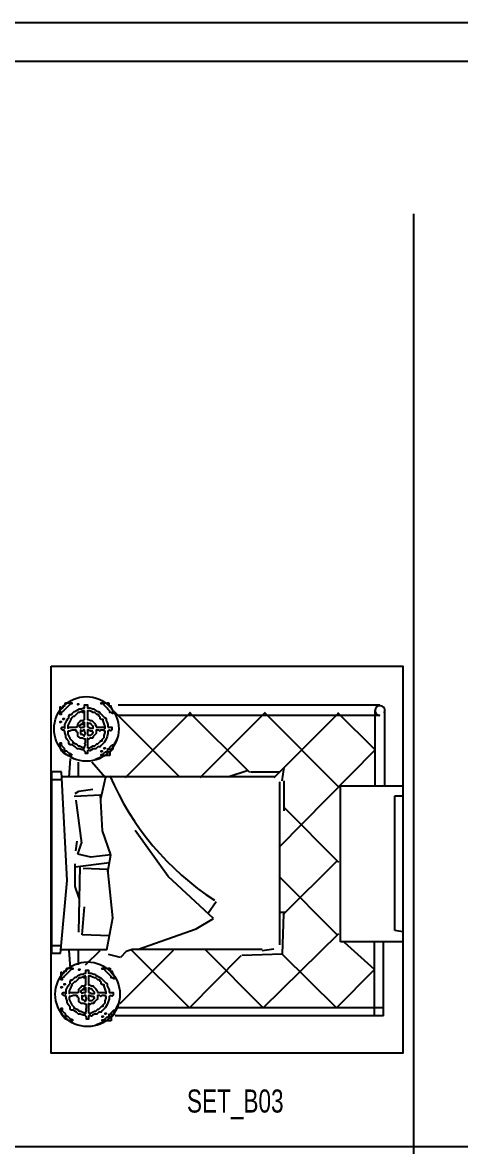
# Model space of a CAD drawing. Header units: inches. Extents: x 6.7 to 49.2, y 11 to 35.8.
# Drawn here: x 38.71 to 42.5, y 26.1 to 35.84 of the extents above; entities that cross this region are included whole.
import ezdxf
from ezdxf.enums import TextEntityAlignment as Align

# ---------------------------------------------------------------- set-up
doc = ezdxf.new("R2010")
doc.units = ezdxf.units.IN
doc.header["$MEASUREMENT"] = 0
for name, color, linetype in [('02', 2, 'Continuous'), ('4', 4, 'Continuous'), ('kadrbm', 4, 'Continuous')]:
    doc.layers.add(name, color=color, linetype=linetype)
doc.styles.get("Standard").update_dxf_attribs({"font": 'arial.ttf'})

# ---------------------------------------------------------------- blocks, each defined once
blk = doc.blocks.new('kadrbm')
at = {"layer": 'kadrbm', "color": 4}
blk.add_lwpolyline([(0, 0), (0, 24.7972), (21, 24.7972), (21, 0), (0, 0)], close=True, dxfattribs=at)
blk.add_lwpolyline([(20.6631, 0.3257), (20.6631, 24.4603), (0.3369, 24.4603), (0.3369, 0.3257), (20.6631, 0.3257)], dxfattribs=at)

msp = doc.modelspace()

# ---------------------------------------------------------------- linework, layer by layer
at = {"layer": '02'}
for p, q in [((41.8054, 29.9272), (39.5377, 29.9272)), ((40.0748, 29.3002), (39.5107, 29.8643)), ((41.8054, 29.8372), (39.5377, 29.8372)), ((39.6016, 29.3002), (40.1673, 29.8658)), ((40.6785, 29.3413), (40.1569, 29.8629)), ((40.2495, 29.3002), (40.8105, 29.8611)), ((41.4533, 29.2123), (40.8045, 29.8612)), ((40.89, 29.3002), (41.4493, 29.8595)), ((41.7636, 29.538), (41.4422, 29.8595)), ((41.7636, 29.2301), (41.7636, 29.8794)), ((41.8482, 29.2301), (41.8482, 29.8792)), ((39.4932, 29.5607), (39.534, 29.6422)), ((40.9326, 28.6947), (41.7636, 29.538)), ((39.1142, 29.3002), (39.1245, 29.4647)), ((39.1957, 29.3002), (39.1957, 29.4328)), ((39.4263, 29.3002), (39.3116, 29.4328)), ((39.3355, 29.4543), (39.412, 29.4862)), ((39.0482, 29.3475), (38.9633, 29.3475)), ((38.9633, 27.7727), (38.9633, 29.3475)), ((39.0954, 28.405), (39.0482, 29.3475)), ((40.4892, 29.3051), (40.6655, 29.3639)), ((40.9358, 29.3463), (40.6831, 29.3463)), ((40.9591, 29.2713), (40.9755, 29.386)), ((39.0516, 29.2797), (38.9633, 29.2797)), ((40.8946, 29.3051), (39.0479, 29.3051)), ((39.3867, 29.1138), (39.4308, 29.3051)), ((40.9372, 27.8489), (40.9372, 29.2628)), ((40.9768, 29.0088), (40.9768, 29.2713)), ((39.158, 29.1359), (39.3846, 29.1485)), ((39.1664, 29.1591), (39.1964, 29.1815)), ((39.1964, 29.1815), (39.3188, 29.199)), ((39.4035, 28.8364), (39.3846, 29.1485)), ((41.4633, 27.8751), (41.4633, 29.2251)), ((42.0033, 29.2251), (41.4633, 29.2251)), ((41.9357, 27.9733), (41.9357, 29.1388)), ((41.9357, 29.1388), (42.0033, 29.1388)), ((39.1716, 29.1019), (39.2207, 28.7313)), ((41.4509, 28.5633), (40.9722, 29.042)), ((39.9718, 28.4418), (39.6862, 28.8395)), ((39.1715, 28.6622), (39.1835, 28.7463)), ((39.4745, 28.6279), (39.4035, 28.8364)), ((39.1888, 28.6356), (39.2207, 28.7313)), ((39.1657, 28.5242), (39.4634, 28.5614)), ((39.1657, 28.3529), (39.1657, 28.5516)), ((39.3011, 28.6075), (39.1888, 28.6356)), ((39.4745, 28.6279), (39.3011, 28.6075)), ((39.45, 28.4813), (39.4745, 28.6279)), ((40.9688, 28.1105), (41.4363, 28.5779)), ((39.2051, 28.5291), (39.1933, 27.9589)), ((39.448, 28.5003), (39.2342, 28.5096)), ((39.4929, 28.0838), (39.448, 28.5003)), ((39.04, 27.7727), (39.0954, 28.405)), ((39.1994, 28.252), (39.1657, 28.3529)), ((40.3639, 28.0767), (39.9718, 28.4418)), ((41.4329, 27.9396), (40.9326, 28.4398)), ((39.2258, 27.9365), (39.2461, 28.1791)), ((40.3156, 28.1216), (40.3881, 28.2251)), ((39.4407, 27.8057), (39.4929, 28.0838)), ((40.2129, 27.9886), (40.3639, 28.0767)), ((40.9863, 28.1283), (40.9372, 28.1283)), ((40.9623, 27.7718), (40.9734, 28.1154)), ((39.7055, 27.8087), (40.2129, 27.9886)), ((42.0033, 27.9621), (41.9357, 27.9733)), ((39.4636, 27.928), (39.2258, 27.9365)), ((40.7951, 27.3019), (41.4509, 27.9455)), ((42.0033, 27.8751), (41.4633, 27.8751)), ((41.7585, 27.6341), (41.4997, 27.8701)), ((41.7585, 27.2345), (41.7585, 27.8701)), ((41.8373, 27.2345), (41.8373, 27.8701)), ((39.0459, 27.8404), (38.9633, 27.8404)), ((39.04, 27.7727), (38.9633, 27.7727)), ((39.4407, 27.8057), (39.0429, 27.8057)), ((39.1245, 27.6464), (39.1148, 27.8007)), ((39.1957, 27.6746), (39.1957, 27.8007)), ((39.255, 27.6746), (39.3811, 27.8007)), ((39.5594, 27.7377), (39.4543, 27.7663)), ((39.5548, 27.34), (40.0186, 27.8038)), ((39.6062, 27.7923), (39.5594, 27.7377)), ((39.6593, 27.8087), (39.6062, 27.7923)), ((40.1566, 27.3019), (39.6547, 27.8038)), ((40.7862, 27.8087), (39.6593, 27.8087)), ((40.7951, 27.3019), (40.2963, 27.8038)), ((40.6086, 27.7603), (40.9623, 27.7718)), ((40.7862, 27.7993), (40.8852, 27.8145)), ((41.4303, 27.3019), (40.9577, 27.7668)), ((40.1566, 27.3019), (40.604, 27.7554)), ((41.4303, 27.3019), (41.7585, 27.6341)), ((39.5032, 27.2607), (39.544, 27.3422)), ((41.8373, 27.3019), (39.5344, 27.3019)), ((39.3455, 27.1543), (39.422, 27.1862)), ((41.8373, 27.2345), (39.5132, 27.2345))]:
    msp.add_line(p, q, dxfattribs=at)
msp.add_lwpolyline([(38.9587, 30.2633), (42.0033, 30.2633), (42.0033, 26.9093), (38.9587, 26.9093)], close=True, dxfattribs=at)
for points in [[(39.0606, 29.9036), (39.0606, 29.9205), (39.0775, 29.9205), (39.0775, 29.9332), (39.086, 29.9459), (39.1368, 29.9459), (39.1368, 29.9375), (39.1241, 29.9375), (39.1156, 29.929), (39.1072, 29.9205), (39.0987, 29.9121), (39.0902, 29.9036), (39.0818, 29.8951), (39.0733, 29.8867), (39.0648, 29.8782), (39.0564, 29.8697), (39.0437, 29.8613), (39.0437, 29.8443), (39.0352, 29.8443), (39.0352, 29.9121), (39.0479, 29.9036), (39.0606, 29.9036)], [(39.4501, 29.7343), (39.4839, 29.7343), (39.4839, 29.7131), (39.4755, 29.7046), (39.4628, 29.7089), (39.4501, 29.7004), (39.4501, 29.6792), (39.4416, 29.6538), (39.4331, 29.6327), (39.4247, 29.6157), (39.4162, 29.603), (39.4077, 29.5946), (39.3993, 29.5861), (39.3908, 29.5776), (39.3823, 29.5649), (39.3612, 29.5649), (39.3527, 29.5565), (39.3442, 29.548), (39.3231, 29.548), (39.3061, 29.5395), (39.2934, 29.5311), (39.285, 29.5395), (39.2723, 29.5311), (39.2723, 29.5057), (39.2553, 29.5057), (39.2553, 29.5184), (39.2469, 29.5268), (39.2384, 29.5395), (39.2257, 29.5395), (39.2003, 29.548), (39.1834, 29.548), (39.1749, 29.5565), (39.1664, 29.5649), (39.1537, 29.5734), (39.1368, 29.5819), (39.1241, 29.5819), (39.1114, 29.5903), (39.1114, 29.6115), (39.1029, 29.62), (39.0945, 29.6327), (39.086, 29.6496), (39.086, 29.6623), (39.0775, 29.6877), (39.0775, 29.6962), (39.0691, 29.7089), (39.0564, 29.7089), (39.0437, 29.7216), (39.0521, 29.7343), (39.0648, 29.7343), (39.0775, 29.7258), (39.0775, 29.7597), (39.086, 29.7766), (39.0945, 29.7935), (39.1029, 29.8062), (39.1114, 29.8147), (39.1114, 29.8316), (39.1199, 29.8443), (39.1326, 29.8443), (39.141, 29.8528), (39.1495, 29.8613), (39.158, 29.8697), (39.1664, 29.8697), (39.1749, 29.8782), (39.1876, 29.8867), (39.2045, 29.8951), (39.2215, 29.8951), (39.2384, 29.9036), (39.2469, 29.9036), (39.2469, 29.929), (39.2723, 29.929), (39.2723, 29.9036), (39.2934, 29.9036), (39.3188, 29.8951), (39.3273, 29.8951), (39.3358, 29.8867), (39.3485, 29.8782), (39.3654, 29.8697), (39.3781, 29.8613), (39.3866, 29.8528), (39.395, 29.8443), (39.4035, 29.8359), (39.412, 29.8274), (39.4204, 29.8189), (39.4331, 29.8105), (39.4331, 29.7935), (39.4416, 29.7766), (39.4501, 29.7597), (39.4501, 29.7343)], [(39.1961, 29.929), (39.1876, 29.929), (39.1876, 29.9375), (39.1961, 29.9375), (39.1961, 29.929)], [(39.4585, 29.9459), (39.4585, 29.9205), (39.4755, 29.9205), (39.4755, 29.9121), (39.4839, 29.8951), (39.4924, 29.8782), (39.4924, 29.8528), (39.4797, 29.8613), (39.467, 29.8613), (39.467, 29.874), (39.4585, 29.8824), (39.4501, 29.8909), (39.4416, 29.8994), (39.4331, 29.9078), (39.4162, 29.9248), (39.4077, 29.9375), (39.3908, 29.9375), (39.3908, 29.9459), (39.4289, 29.9459), (39.4374, 29.9375), (39.4458, 29.9459), (39.4585, 29.9459)], [(39.2469, 29.8782), (39.2384, 29.8782), (39.2215, 29.8697), (39.2045, 29.8613), (39.1918, 29.8613), (39.1834, 29.8528), (39.1749, 29.8443), (39.1664, 29.8359), (39.158, 29.8274), (39.1495, 29.8274), (39.141, 29.8189), (39.1326, 29.8105), (39.1283, 29.802), (39.1114, 29.7681), (39.1029, 29.7512), (39.1029, 29.7258), (39.1156, 29.7343), (39.1749, 29.7343), (39.1876, 29.7427), (39.1876, 29.7639), (39.1961, 29.7724), (39.2045, 29.7808), (39.213, 29.7935), (39.2342, 29.7935), (39.2469, 29.802), (39.2469, 29.8782)], [(39.2384, 29.8613), (39.2299, 29.8613), (39.2299, 29.8697), (39.2384, 29.8697), (39.2384, 29.8613)], [(39.3485, 29.7343), (39.412, 29.7343), (39.4247, 29.7258), (39.4247, 29.7385), (39.4162, 29.7639), (39.4077, 29.7893), (39.4077, 29.802), (39.395, 29.802), (39.3823, 29.8105), (39.3823, 29.8232), (39.3739, 29.8316), (39.3654, 29.8443), (39.3527, 29.8443), (39.3442, 29.8528), (39.3358, 29.8613), (39.3231, 29.8613), (39.3061, 29.8697), (39.2892, 29.8782), (39.2723, 29.8782), (39.2723, 29.802), (39.2807, 29.802), (39.2977, 29.7935), (39.3104, 29.7935), (39.3188, 29.7851), (39.3273, 29.7766), (39.3358, 29.7681), (39.34, 29.7597), (39.3485, 29.7427), (39.3485, 29.7343)], [(39.0437, 29.7766), (39.0352, 29.7766), (39.0352, 29.7851), (39.0437, 29.7851), (39.0437, 29.7766)], [(39.0691, 29.802), (39.0606, 29.802), (39.0606, 29.8105), (39.0691, 29.8105), (39.0691, 29.802)], [(39.2469, 29.7343), (39.2469, 29.7766), (39.2342, 29.7766), (39.2172, 29.7597), (39.2045, 29.7512), (39.2045, 29.7385), (39.213, 29.73), (39.2257, 29.7343), (39.2469, 29.7343)], [(39.2384, 29.7597), (39.2299, 29.7597), (39.2299, 29.7681), (39.2384, 29.7681), (39.2384, 29.7597)], [(39.2723, 29.7343), (39.2807, 29.7343), (39.2977, 29.7258), (39.3231, 29.7258), (39.3231, 29.7385), (39.3146, 29.747), (39.3061, 29.7554), (39.2977, 29.7681), (39.285, 29.7681), (39.2723, 29.7766), (39.2723, 29.7343)], [(39.1029, 29.7004), (39.1029, 29.675), (39.1114, 29.6581), (39.1199, 29.6411), (39.1283, 29.6284), (39.1453, 29.6115), (39.1453, 29.5988), (39.1537, 29.5988), (39.1707, 29.5903), (39.1834, 29.5819), (39.1918, 29.5734), (39.2045, 29.5734), (39.2215, 29.5649), (39.2384, 29.5565), (39.2469, 29.5565), (39.2469, 29.5649), (39.2553, 29.5819), (39.2469, 29.5946), (39.2553, 29.603), (39.2553, 29.6327), (39.2469, 29.6327), (39.2299, 29.6411), (39.2088, 29.6411), (39.2003, 29.6496), (39.1876, 29.6581), (39.1876, 29.6877), (39.1791, 29.6962), (39.1707, 29.7089), (39.141, 29.7089), (39.1156, 29.7004), (39.1029, 29.7004)], [(39.213, 29.675), (39.2257, 29.675), (39.2342, 29.6665), (39.2426, 29.6581), (39.2469, 29.6665), (39.2553, 29.6835), (39.2469, 29.7004), (39.2469, 29.7089), (39.2342, 29.7089), (39.2257, 29.7004), (39.213, 29.7089), (39.213, 29.675)], [(39.2723, 29.5565), (39.2892, 29.5565), (39.3061, 29.5649), (39.3231, 29.5734), (39.3358, 29.5734), (39.3442, 29.5819), (39.3527, 29.5903), (39.3612, 29.5903), (39.3696, 29.5988), (39.3781, 29.6073), (39.3866, 29.6157), (39.3993, 29.6157), (39.3993, 29.6284), (39.4077, 29.6369), (39.4162, 29.6454), (39.4162, 29.6623), (39.4247, 29.6877), (39.4247, 29.6962), (39.4162, 29.7089), (39.3866, 29.7089), (39.3781, 29.7004), (39.3696, 29.7089), (39.3485, 29.7089), (39.3485, 29.6792), (39.34, 29.6708), (39.3315, 29.6623), (39.3231, 29.6538), (39.3146, 29.6411), (39.2934, 29.6411), (39.285, 29.6327), (39.2723, 29.6411), (39.2723, 29.5565)], [(39.2723, 29.6665), (39.3019, 29.6665), (39.3104, 29.675), (39.3231, 29.6877), (39.3146, 29.7004), (39.2977, 29.7004), (39.2807, 29.7089), (39.2723, 29.7089), (39.2723, 29.6665)], [(39.1368, 29.4887), (39.1029, 29.4887), (39.086, 29.4972), (39.0733, 29.5057), (39.0648, 29.5141), (39.0564, 29.5226), (39.0479, 29.5311), (39.0437, 29.5395), (39.0352, 29.5565), (39.0352, 29.5988), (39.0437, 29.5988), (39.0437, 29.5776), (39.0521, 29.5692), (39.0606, 29.5607), (39.0691, 29.5522), (39.0691, 29.5438), (39.0775, 29.5311), (39.0902, 29.5311), (39.0987, 29.5226), (39.1072, 29.5141), (39.1156, 29.5057), (39.1241, 29.5057), (39.1326, 29.4972), (39.1368, 29.4887)], [(39.467, 29.4887), (39.3908, 29.4887), (39.3908, 29.4972), (39.4035, 29.4972), (39.412, 29.5057), (39.4204, 29.5141), (39.4289, 29.5226), (39.4374, 29.5226), (39.4501, 29.5311), (39.4501, 29.548), (39.467, 29.548), (39.467, 29.5607), (39.4755, 29.5692), (39.4839, 29.5776), (39.4924, 29.5819), (39.4924, 29.5438), (39.4839, 29.5353), (39.4755, 29.5268), (39.467, 29.5184), (39.467, 29.4887)], [(39.3993, 29.5226), (39.3908, 29.5226), (39.3908, 29.5311), (39.3993, 29.5311), (39.3993, 29.5226)], [(39.4247, 29.548), (39.4162, 29.548), (39.4162, 29.5565), (39.4247, 29.5565), (39.4247, 29.548)], [(39.0706, 27.6036), (39.0706, 27.6205), (39.0875, 27.6205), (39.0875, 27.6332), (39.096, 27.6459), (39.1468, 27.6459), (39.1468, 27.6375), (39.1341, 27.6375), (39.1256, 27.629), (39.1172, 27.6205), (39.1087, 27.6121), (39.1002, 27.6036), (39.0918, 27.5951), (39.0833, 27.5867), (39.0748, 27.5782), (39.0664, 27.5697), (39.0537, 27.5613), (39.0537, 27.5443), (39.0452, 27.5443), (39.0452, 27.6121), (39.0579, 27.6036), (39.0706, 27.6036)], [(39.4601, 27.4343), (39.4939, 27.4343), (39.4939, 27.4131), (39.4855, 27.4046), (39.4728, 27.4089), (39.4601, 27.4004), (39.4601, 27.3792), (39.4516, 27.3538), (39.4431, 27.3327), (39.4347, 27.3157), (39.4262, 27.303), (39.4177, 27.2946), (39.4093, 27.2861), (39.4008, 27.2776), (39.3923, 27.2649), (39.3712, 27.2649), (39.3627, 27.2565), (39.3542, 27.248), (39.3331, 27.248), (39.3161, 27.2395), (39.3034, 27.2311), (39.295, 27.2395), (39.2823, 27.2311), (39.2823, 27.2057), (39.2653, 27.2057), (39.2653, 27.2184), (39.2569, 27.2268), (39.2484, 27.2395), (39.2357, 27.2395), (39.2103, 27.248), (39.1934, 27.248), (39.1849, 27.2565), (39.1764, 27.2649), (39.1637, 27.2734), (39.1468, 27.2819), (39.1341, 27.2819), (39.1214, 27.2903), (39.1214, 27.3115), (39.1129, 27.32), (39.1045, 27.3327), (39.096, 27.3496), (39.096, 27.3623), (39.0875, 27.3877), (39.0875, 27.3962), (39.0791, 27.4089), (39.0664, 27.4089), (39.0537, 27.4216), (39.0621, 27.4343), (39.0748, 27.4343), (39.0875, 27.4258), (39.0875, 27.4597), (39.096, 27.4766), (39.1045, 27.4935), (39.1129, 27.5062), (39.1214, 27.5147), (39.1214, 27.5316), (39.1299, 27.5443), (39.1426, 27.5443), (39.151, 27.5528), (39.1595, 27.5613), (39.168, 27.5697), (39.1764, 27.5697), (39.1849, 27.5782), (39.1976, 27.5867), (39.2145, 27.5951), (39.2315, 27.5951), (39.2484, 27.6036), (39.2569, 27.6036), (39.2569, 27.629), (39.2823, 27.629), (39.2823, 27.6036), (39.3034, 27.6036), (39.3288, 27.5951), (39.3373, 27.5951), (39.3458, 27.5867), (39.3585, 27.5782), (39.3754, 27.5697), (39.3881, 27.5613), (39.3966, 27.5528), (39.405, 27.5443), (39.4135, 27.5359), (39.422, 27.5274), (39.4304, 27.5189), (39.4431, 27.5105), (39.4431, 27.4935), (39.4516, 27.4766), (39.4601, 27.4597), (39.4601, 27.4343)], [(39.2569, 27.5782), (39.2484, 27.5782), (39.2315, 27.5697), (39.2145, 27.5613), (39.2018, 27.5613), (39.1934, 27.5528), (39.1849, 27.5443), (39.1764, 27.5359), (39.168, 27.5274), (39.1595, 27.5274), (39.151, 27.5189), (39.1426, 27.5105), (39.1383, 27.502), (39.1214, 27.4681), (39.1129, 27.4512), (39.1129, 27.4258), (39.1256, 27.4343), (39.1849, 27.4343), (39.1976, 27.4427), (39.1976, 27.4639), (39.2061, 27.4724), (39.2145, 27.4808), (39.223, 27.4935), (39.2442, 27.4935), (39.2569, 27.502), (39.2569, 27.5782)], [(39.2061, 27.629), (39.1976, 27.629), (39.1976, 27.6375), (39.2061, 27.6375), (39.2061, 27.629)], [(39.3585, 27.4343), (39.422, 27.4343), (39.4347, 27.4258), (39.4347, 27.4385), (39.4262, 27.4639), (39.4177, 27.4893), (39.4177, 27.502), (39.405, 27.502), (39.3923, 27.5105), (39.3923, 27.5232), (39.3839, 27.5316), (39.3754, 27.5443), (39.3627, 27.5443), (39.3542, 27.5528), (39.3458, 27.5613), (39.3331, 27.5613), (39.3161, 27.5697), (39.2992, 27.5782), (39.2823, 27.5782), (39.2823, 27.502), (39.2907, 27.502), (39.3077, 27.4935), (39.3204, 27.4935), (39.3288, 27.4851), (39.3373, 27.4766), (39.3458, 27.4681), (39.35, 27.4597), (39.3585, 27.4427), (39.3585, 27.4343)], [(39.4685, 27.6459), (39.4685, 27.6205), (39.4855, 27.6205), (39.4855, 27.6121), (39.4939, 27.5951), (39.5024, 27.5782), (39.5024, 27.5528), (39.4897, 27.5613), (39.477, 27.5613), (39.477, 27.574), (39.4685, 27.5824), (39.4601, 27.5909), (39.4516, 27.5994), (39.4431, 27.6078), (39.4347, 27.6163), (39.4262, 27.6248), (39.4177, 27.6375), (39.4008, 27.6375), (39.4008, 27.6459), (39.4389, 27.6459), (39.4474, 27.6375), (39.4558, 27.6459), (39.4685, 27.6459)], [(39.0537, 27.4766), (39.0452, 27.4766), (39.0452, 27.4851), (39.0537, 27.4851), (39.0537, 27.4766)], [(39.0791, 27.502), (39.0706, 27.502), (39.0706, 27.5105), (39.0791, 27.5105), (39.0791, 27.502)], [(39.2569, 27.4343), (39.2569, 27.4766), (39.2442, 27.4766), (39.2357, 27.4681), (39.2272, 27.4597), (39.2145, 27.4512), (39.2145, 27.4385), (39.223, 27.43), (39.2357, 27.4343), (39.2569, 27.4343)], [(39.2484, 27.5613), (39.2399, 27.5613), (39.2399, 27.5697), (39.2484, 27.5697), (39.2484, 27.5613)], [(39.2823, 27.4343), (39.2907, 27.4343), (39.3077, 27.4258), (39.3331, 27.4258), (39.3331, 27.4385), (39.3246, 27.447), (39.3161, 27.4554), (39.3077, 27.4681), (39.295, 27.4681), (39.2823, 27.4766), (39.2823, 27.4343)], [(39.1129, 27.4004), (39.1129, 27.375), (39.1214, 27.3581), (39.1299, 27.3411), (39.1383, 27.3284), (39.1468, 27.32), (39.1553, 27.3115), (39.1553, 27.2988), (39.1637, 27.2988), (39.1807, 27.2903), (39.1934, 27.2819), (39.2018, 27.2734), (39.2145, 27.2734), (39.2315, 27.2649), (39.2484, 27.2565), (39.2569, 27.2565), (39.2569, 27.2649), (39.2653, 27.2819), (39.2569, 27.2946), (39.2653, 27.303), (39.2653, 27.3327), (39.2569, 27.3327), (39.2399, 27.3411), (39.2188, 27.3411), (39.2103, 27.3496), (39.1976, 27.3581), (39.1976, 27.3877), (39.1891, 27.3962), (39.1807, 27.4089), (39.151, 27.4089), (39.1256, 27.4004), (39.1129, 27.4004)], [(39.223, 27.375), (39.2357, 27.375), (39.2442, 27.3665), (39.2526, 27.3581), (39.2569, 27.3665), (39.2653, 27.3835), (39.2569, 27.4004), (39.2569, 27.4089), (39.2442, 27.4089), (39.2357, 27.4004), (39.223, 27.4089), (39.223, 27.375)], [(39.2484, 27.4597), (39.2399, 27.4597), (39.2399, 27.4681), (39.2484, 27.4681), (39.2484, 27.4597)], [(39.2823, 27.2565), (39.2992, 27.2565), (39.3161, 27.2649), (39.3331, 27.2734), (39.3458, 27.2734), (39.3542, 27.2819), (39.3627, 27.2903), (39.3712, 27.2903), (39.3796, 27.2988), (39.3881, 27.3073), (39.3966, 27.3157), (39.4093, 27.3157), (39.4093, 27.3284), (39.4177, 27.3369), (39.4262, 27.3454), (39.4262, 27.3623), (39.4347, 27.3877), (39.4347, 27.3962), (39.4262, 27.4089), (39.3966, 27.4089), (39.3881, 27.4004), (39.3796, 27.4089), (39.3585, 27.4089), (39.3585, 27.3792), (39.35, 27.3708), (39.3415, 27.3623), (39.3331, 27.3538), (39.3246, 27.3411), (39.3034, 27.3411), (39.295, 27.3327), (39.2823, 27.3411), (39.2823, 27.2565)], [(39.2823, 27.3665), (39.3119, 27.3665), (39.3204, 27.375), (39.3331, 27.3877), (39.3246, 27.4004), (39.3077, 27.4004), (39.2907, 27.4089), (39.2823, 27.4089), (39.2823, 27.3665)], [(39.1468, 27.1887), (39.1129, 27.1887), (39.096, 27.1972), (39.0833, 27.2057), (39.0748, 27.2141), (39.0664, 27.2226), (39.0579, 27.2311), (39.0537, 27.2395), (39.0452, 27.2565), (39.0452, 27.2988), (39.0537, 27.2988), (39.0537, 27.2776), (39.0621, 27.2692), (39.0706, 27.2607), (39.0791, 27.2522), (39.0791, 27.2438), (39.0875, 27.2311), (39.1002, 27.2311), (39.1087, 27.2226), (39.1172, 27.2141), (39.1256, 27.2057), (39.1341, 27.2057), (39.1426, 27.1972), (39.1468, 27.1887)], [(39.477, 27.1887), (39.4008, 27.1887), (39.4008, 27.1972), (39.4135, 27.1972), (39.422, 27.2057), (39.4304, 27.2141), (39.4389, 27.2226), (39.4474, 27.2226), (39.4601, 27.2311), (39.4601, 27.248), (39.477, 27.248), (39.477, 27.2607), (39.4855, 27.2692), (39.4939, 27.2776), (39.5024, 27.2819), (39.5024, 27.2438), (39.4939, 27.2353), (39.4855, 27.2268), (39.477, 27.2184), (39.477, 27.1887)], [(39.4093, 27.2226), (39.4008, 27.2226), (39.4008, 27.2311), (39.4093, 27.2311), (39.4093, 27.2226)], [(39.4347, 27.248), (39.4262, 27.248), (39.4262, 27.2565), (39.4347, 27.2565), (39.4347, 27.248)]]:
    msp.add_lwpolyline(points, dxfattribs=at)
for centre in [(39.2633, 29.7201), (39.2733, 27.4201)]:
    msp.add_circle(centre, 0.28, dxfattribs=at)
for centre, radius, start, end in [((41.8059, 29.8795), 0.0423, 330, 270), ((41.6853, 30.2561), 2.4099, 203, 237)]:
    msp.add_arc(centre, radius, start, end, dxfattribs=at)
at = {"layer": '4'}
for p, q in [((42.0973, 34.1838), (42.0973, 11.3716)), ((28.5465, 26.1006), (48.8727, 26.1006))]:
    msp.add_line(p, q, dxfattribs=at)

# ---------------------------------------------------------------- block references
at = {"layer": 'kadrbm'}
msp.add_blockref('kadrbm', (28.2096, 11.046), dxfattribs=at)

# ---------------------------------------------------------------- texts
at = {"layer": '02', "width": 0.7}
msp.add_text('SET_B03', height=0.2, dxfattribs=at).set_placement((40.5524, 26.3949), align=Align.CENTER)

doc.saveas('drawing.dxf')
